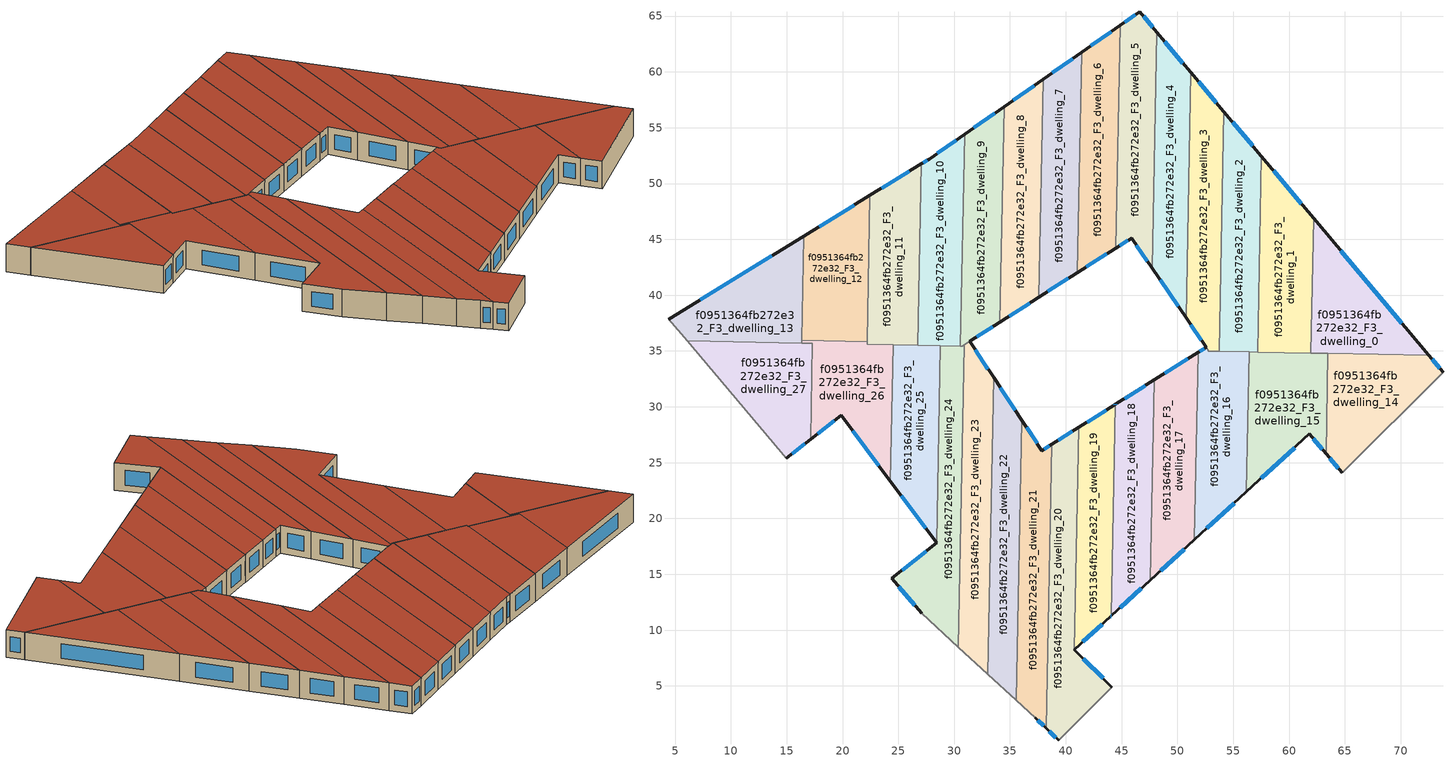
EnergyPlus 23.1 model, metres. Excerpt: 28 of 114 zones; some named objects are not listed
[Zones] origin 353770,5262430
f0951364fb272e32_F3_dwelling_0
 floor to f0951364fb272e32_F2_dwelling_0 (EU_floor_Construction): 62.19,46.88 72.52,34.61 61.96,34.81 z9
 wall outside (EU_wall_Construction): 72.52,34.61 62.19,46.88 z9:12
 wall to f0951364fb272e32_F3_dwelling_1 (EU_wall_Construction): 62.19,46.88 61.96,34.81 z9:12
 wall to f0951364fb272e32_F3_dwelling_14 (EU_wall_Construction): 63.48,34.78 72.52,34.61 z9:12
 wall to f0951364fb272e32_F3_dwelling_15 (EU_wall_Construction): 61.96,34.81 63.48,34.78 z9:12
 window (EU_Window_Construction): 70.1,37.49 64.62,44 z9.7:11.3
 roof outside (EU_roof_Construction): 72.52,34.61 62.19,46.88 61.96,34.81 z12
f0951364fb272e32_F3_dwelling_1
 floor to f0951364fb272e32_F2_dwelling_1 (EU_floor_Construction): 57.52,52.43 62.19,46.88 61.96,34.81 57.18,34.91 z9
 wall outside (EU_wall_Construction): 62.19,46.88 57.52,52.43 z9:12
 wall to f0951364fb272e32_F3_dwelling_2 (EU_wall_Construction): 57.52,52.43 57.18,34.91 z9:12
 wall to f0951364fb272e32_F3_dwelling_15 (EU_wall_Construction): 57.18,34.91 61.96,34.81 z9:12
 window (EU_Window_Construction): 61.1,48.18 58.62,51.12 z9.7:11.3
 roof outside (EU_roof_Construction): 61.96,34.81 62.19,46.88 57.52,52.43 57.18,34.91 z12
f0951364fb272e32_F3_dwelling_10
 floor to f0951364fb272e32_F2_dwelling_10 (EU_floor_Construction): 30.93,54.4 30.56,35.42 26.74,35.5 27.05,51.75 27.76,52.18 z9
 wall outside (EU_wall_Construction): 30.93,54.4 27.76,52.18 27.05,51.75 z9:12
 wall to f0951364fb272e32_F3_dwelling_11 (EU_wall_Construction): 27.05,51.75 26.74,35.5 z9:12
 wall to f0951364fb272e32_F3_dwelling_9 (EU_wall_Construction): 30.56,35.42 30.93,54.4 z9:12
 wall to f0951364fb272e32_F3_dwelling_25 (EU_wall_Construction): 26.74,35.5 28.77,35.46 z9:12
 wall to f0951364fb272e32_F3_dwelling_24 (EU_wall_Construction): 28.77,35.46 30.56,35.42 z9:12
 window (EU_Window_Construction): 27.59,52.08 27.22,51.85 / 30.18,53.88 28.5,52.71 z9.7:11.3
 roof outside (EU_roof_Construction): 30.56,35.42 30.93,54.4 27.76,52.18 27.05,51.75 26.74,35.5 z12
f0951364fb272e32_F3_dwelling_11
 floor to f0951364fb272e32_F2_dwelling_11 (EU_floor_Construction): 27.05,51.75 26.74,35.5 22.2,35.59 22.46,48.93 z9
 wall outside (EU_wall_Construction): 27.05,51.75 22.46,48.93 z9:12
 wall to f0951364fb272e32_F3_dwelling_12 (EU_wall_Construction): 22.46,48.93 22.2,35.84 z9:12
 wall to f0951364fb272e32_F3_dwelling_26 (EU_wall_Construction): 22.2,35.84 22.2,35.59 24.53,35.54 z9:12
 wall to f0951364fb272e32_F3_dwelling_25 (EU_wall_Construction): 24.53,35.54 26.74,35.5 z9:12
 window (EU_Window_Construction): 25.97,51.09 23.54,49.59 z9.7:11.3
 roof outside (EU_roof_Construction): 26.74,35.5 27.05,51.75 22.46,48.93 22.2,35.59 z12
f0951364fb272e32_F3_dwelling_12
 floor to f0951364fb272e32_F2_dwelling_12 (EU_floor_Construction): 22.46,48.93 22.2,35.84 16.34,35.95 16.52,45.29 z9
 wall outside (EU_wall_Construction): 22.46,48.93 16.52,45.29 z9:12
 wall to f0951364fb272e32_F3_dwelling_26 (EU_wall_Construction): 16.34,35.95 22.2,35.84 z9:12
 wall to f0951364fb272e32_F3_dwelling_13 (EU_wall_Construction): 16.52,45.29 16.34,35.95 z9:12
 window (EU_Window_Construction): 21.06,48.07 17.92,46.14 z9.7:11.3
 roof outside (EU_roof_Construction): 22.2,35.84 22.46,48.93 16.52,45.29 16.34,35.95 z12
f0951364fb272e32_F3_dwelling_13
 floor to f0951364fb272e32_F2_dwelling_13 (EU_floor_Construction): 16.52,45.29 16.34,35.7 6.07,35.9 4.41,37.86 z9
 wall outside (EU_wall_Construction): 16.52,45.29 4.41,37.86 z9:12
 wall adiabatic (EU_wall_Construction): 4.41,37.86 6.07,35.9 z9:12
 wall to f0951364fb272e32_F3_dwelling_27 (EU_wall_Construction): 6.07,35.9 16.34,35.7 z9:12
 wall to f0951364fb272e32_F3_dwelling_26 (EU_wall_Construction): 16.34,35.7 16.34,35.95 z9:12
 window (EU_Window_Construction): 13.68,43.54 7.26,39.6 z9.7:11.3
 roof outside (EU_roof_Construction): 16.34,35.7 16.52,45.29 4.41,37.86 6.07,35.9 z12
f0951364fb272e32_F3_dwelling_14
 floor to f0951364fb272e32_F2_dwelling_14 (EU_floor_Construction): 72.52,34.61 73.78,33.11 64.75,24.11 63.31,25.81 63.48,34.78 z9
 wall outside (EU_wall_Construction): 63.31,25.81 64.75,24.11 / 73.78,33.11 72.52,34.61 z9:12
 wall to f0951364fb272e32_F3_dwelling_15 (EU_wall_Construction): 63.48,34.78 63.31,25.81 z9:12
 wall adiabatic (EU_wall_Construction): 64.75,24.11 73.78,33.11 z9:12
 window (EU_Window_Construction): 63.65,25.41 64.41,24.5 / 73.49,33.46 72.82,34.26 z9.7:11.3
 roof outside (EU_roof_Construction): 73.78,33.11 72.52,34.61 63.48,34.78 63.31,25.81 64.75,24.11 z12
f0951364fb272e32_F3_dwelling_15
 floor to f0951364fb272e32_F2_dwelling_15 (EU_floor_Construction): 63.48,34.78 63.31,25.81 61.82,27.57 56.17,22.38 56.41,34.92 z9
 wall outside (EU_wall_Construction): 56.17,22.38 61.82,27.57 63.31,25.81 z9:12
 wall to f0951364fb272e32_F3_dwelling_16 (EU_wall_Construction): 56.41,34.92 56.17,22.38 z9:12
 wall to f0951364fb272e32_F3_dwelling_2 (EU_wall_Construction): 57.18,34.91 56.41,34.92 z9:12
 window (EU_Window_Construction): 57.5,23.6 60.49,26.35 / 62.17,27.16 62.96,26.22 z9.7:11.3
 roof outside (EU_roof_Construction): 63.31,25.81 63.48,34.78 56.41,34.92 56.17,22.38 61.82,27.57 z12
f0951364fb272e32_F3_dwelling_16
 floor to f0951364fb272e32_F2_dwelling_16 (EU_floor_Construction): 56.41,34.92 56.17,22.38 51.52,18.11 51.84,34.88 52.57,35.33 52.8,34.99 z9
 wall outside (EU_wall_Construction): 52.57,35.33 51.84,34.88 / 51.52,18.11 56.17,22.38 z9:12
 wall to f0951364fb272e32_F3_dwelling_17 (EU_wall_Construction): 51.84,34.88 51.52,18.11 z9:12
 wall to f0951364fb272e32_F3_dwelling_3 (EU_wall_Construction): 53.73,34.97 52.8,34.99 52.57,35.33 z9:12
 wall to f0951364fb272e32_F3_dwelling_2 (EU_wall_Construction): 56.41,34.92 53.73,34.97 z9:12
 window (EU_Window_Construction): 52.4,35.22 52.01,34.98 / 52.61,19.11 55.08,21.38 z9.7:11.3
 roof outside (EU_roof_Construction): 56.17,22.38 56.41,34.92 52.8,34.99 52.57,35.33 51.84,34.88 51.52,18.11 z12
f0951364fb272e32_F3_dwelling_17
 floor to f0951364fb272e32_F2_dwelling_17 (EU_floor_Construction): 51.84,34.88 51.52,18.11 47.57,14.48 47.92,32.41 z9
 wall outside (EU_wall_Construction): 51.84,34.88 47.92,32.41 / 47.57,14.48 51.52,18.11 z9:12
 wall to f0951364fb272e32_F3_dwelling_18 (EU_wall_Construction): 47.92,32.41 47.57,14.48 z9:12
 window (EU_Window_Construction): 50.92,34.3 48.84,32.99 / 48.5,15.33 50.59,17.26 z9.7:11.3
 roof outside (EU_roof_Construction): 51.52,18.11 51.84,34.88 47.92,32.41 47.57,14.48 z12
f0951364fb272e32_F3_dwelling_18
 floor to f0951364fb272e32_F2_dwelling_18 (EU_floor_Construction): 47.92,32.41 47.57,14.48 44.08,11.27 44.45,30.22 z9
 wall outside (EU_wall_Construction): 44.08,11.27 47.57,14.48 / 47.92,32.41 44.45,30.22 z9:12
 wall to f0951364fb272e32_F3_dwelling_19 (EU_wall_Construction): 44.45,30.22 44.08,11.27 z9:12
 window (EU_Window_Construction): 44.9,12.03 46.75,13.73 / 47.11,31.89 45.26,30.73 z9.7:11.3
 roof outside (EU_roof_Construction): 47.57,14.48 47.92,32.41 44.45,30.22 44.08,11.27 z12
f0951364fb272e32_F3_dwelling_19
 floor to f0951364fb272e32_F2_dwelling_19 (EU_floor_Construction): 44.45,30.22 44.08,11.27 44.03,11.22 40.77,8.24 41.16,28.15 44.4,30.19 z9
 wall outside (EU_wall_Construction): 44.45,30.22 44.4,30.19 41.16,28.15 / 40.77,8.24 44.03,11.22 44.08,11.27 z9:12
 wall to f0951364fb272e32_F3_dwelling_20 (EU_wall_Construction): 41.16,28.15 40.77,8.24 z9:12
 window (EU_Window_Construction): 44.44,30.21 44.41,30.19 / 44.04,11.24 44.07,11.26 / 41.54,8.94 43.26,10.52 / 43.64,29.71 41.92,28.63 z9.7:11.3
 roof outside (EU_roof_Construction): 44.03,11.22 44.08,11.27 44.45,30.22 44.4,30.19 41.16,28.15 40.77,8.24 z12
f0951364fb272e32_F3_dwelling_2
 floor to f0951364fb272e32_F2_dwelling_2 (EU_floor_Construction): 54.15,56.43 57.52,52.43 57.18,34.91 53.73,34.97 z9
 wall outside (EU_wall_Construction): 57.52,52.43 54.15,56.43 z9:12
 wall to f0951364fb272e32_F3_dwelling_3 (EU_wall_Construction): 54.15,56.43 53.73,34.97 z9:12
 window (EU_Window_Construction): 56.73,53.37 54.94,55.49 z9.7:11.3
 roof outside (EU_roof_Construction): 57.18,34.91 57.52,52.43 54.15,56.43 53.73,34.97 z12
f0951364fb272e32_F3_dwelling_20
 floor to f0951364fb272e32_F2_dwelling_20 (EU_floor_Construction): 41.16,28.15 40.77,8.24 44.13,4.89 39.36,0.13 38.25,1.19 38.74,26.63 z9
 wall outside (EU_wall_Construction): 44.13,4.89 40.77,8.24 / 38.25,1.19 39.36,0.13 / 41.16,28.15 38.74,26.63 z9:12
 wall adiabatic (EU_wall_Construction): 39.36,0.13 44.13,4.89 z9:12
 wall to f0951364fb272e32_F3_dwelling_21 (EU_wall_Construction): 38.74,26.63 38.25,1.19 z9:12
 window (EU_Window_Construction): 43.34,5.68 41.56,7.45 / 38.51,0.94 39.1,0.38 / 40.59,27.79 39.31,26.99 z9.7:11.3
 roof outside (EU_roof_Construction): 44.13,4.89 40.77,8.24 41.16,28.15 38.74,26.63 38.25,1.19 39.36,0.13 z12
f0951364fb272e32_F3_dwelling_21
 floor to f0951364fb272e32_F2_dwelling_21 (EU_floor_Construction): 38.74,26.63 38.25,1.19 37.28,2.13 35.57,3.7 36.06,28.81 37.87,26.08 z9
 wall outside (EU_wall_Construction): 38.74,26.63 37.87,26.08 36.06,28.81 / 37.28,2.13 38.25,1.19 z9:12
 wall adiabatic (EU_wall_Construction): 35.57,3.7 37.28,2.13 z9:12
 wall to f0951364fb272e32_F3_dwelling_22 (EU_wall_Construction): 36.06,28.81 35.57,3.7 z9:12
 window (EU_Window_Construction): 37.44,26.72 36.48,28.17 / 38.54,26.5 38.07,26.21 / 37.5,1.91 38.02,1.41 z9.7:11.3
 roof outside (EU_roof_Construction): 38.25,1.19 38.74,26.63 37.87,26.08 36.06,28.81 35.57,3.7 37.28,2.13 z12
f0951364fb272e32_F3_dwelling_22
 floor to f0951364fb272e32_F2_dwelling_22 (EU_floor_Construction): 33.53,32.63 36.06,28.81 35.57,3.7 33.02,6.05 z9
 wall outside (EU_wall_Construction): 36.06,28.81 33.53,32.63 z9:12
 wall adiabatic (EU_wall_Construction): 33.02,6.05 35.57,3.7 z9:12
 wall to f0951364fb272e32_F3_dwelling_23 (EU_wall_Construction): 33.53,32.63 33.02,6.05 z9:12
 window (EU_Window_Construction): 35.47,29.7 34.13,31.73 z9.7:11.3
 roof outside (EU_roof_Construction): 35.57,3.7 36.06,28.81 33.53,32.63 33.02,6.05 z12
f0951364fb272e32_F3_dwelling_23
 floor to f0951364fb272e32_F2_dwelling_23 (EU_floor_Construction): 31.4,35.86 33.53,32.63 33.02,6.05 30.39,8.47 30.92,35.55 z9
 wall outside (EU_wall_Construction): 33.53,32.63 31.4,35.86 z9:12
 wall to f0951364fb272e32_F3_dwelling_24 (EU_wall_Construction): 30.92,35.55 30.39,8.47 z9:12
 wall adiabatic (EU_wall_Construction): 30.39,8.47 33.02,6.05 z9:12
 wall to f0951364fb272e32_F3_dwelling_9 (EU_wall_Construction): 31.4,35.86 30.92,35.55 z9:12
 window (EU_Window_Construction): 33.03,33.39 31.9,35.1 z9.7:11.3
 roof outside (EU_roof_Construction): 33.02,6.05 33.53,32.63 31.4,35.86 30.92,35.55 30.39,8.47 z12
f0951364fb272e32_F3_dwelling_24
 floor to f0951364fb272e32_F2_dwelling_24 (EU_floor_Construction): 30.92,35.55 30.39,8.47 27.09,11.51 24.39,14.63 28.43,17.81 28.77,35.46 30.71,35.42 z9
 wall outside (EU_wall_Construction): 28.43,17.81 24.39,14.63 27.09,11.51 z9:12
 wall to f0951364fb272e32_F3_dwelling_25 (EU_wall_Construction): 28.77,35.46 28.43,17.81 z9:12
 wall adiabatic (EU_wall_Construction): 27.09,11.51 30.39,8.47 z9:12
 wall to f0951364fb272e32_F3_dwelling_9 (EU_wall_Construction): 30.92,35.55 30.71,35.42 30.56,35.42 z9:12
 window (EU_Window_Construction): 25.03,13.9 26.46,12.24 / 27.48,17.06 25.34,15.37 z9.7:11.3
 roof outside (EU_roof_Construction): 30.39,8.47 30.92,35.55 30.71,35.42 28.77,35.46 28.43,17.81 24.39,14.63 27.09,11.51 z12
f0951364fb272e32_F3_dwelling_25
 floor to f0951364fb272e32_F2_dwelling_25 (EU_floor_Construction): 28.77,35.46 28.43,17.81 24.3,23.35 24.53,35.54 z9
 wall outside (EU_wall_Construction): 24.3,23.35 28.43,17.81 z9:12
 wall to f0951364fb272e32_F3_dwelling_26 (EU_wall_Construction): 24.53,35.54 24.3,23.35 z9:12
 window (EU_Window_Construction): 25.27,22.05 27.46,19.11 z9.7:11.3
 roof outside (EU_roof_Construction): 28.43,17.81 28.77,35.46 24.53,35.54 24.3,23.35 z12
f0951364fb272e32_F3_dwelling_26
 floor to f0951364fb272e32_F2_dwelling_26 (EU_floor_Construction): 24.53,35.54 24.3,23.35 19.9,29.25 17.14,27.09 17.31,35.68 16.34,35.7 16.34,35.95 22.2,35.84 22.2,35.59 z9
 wall outside (EU_wall_Construction): 17.14,27.09 19.9,29.25 24.3,23.35 z9:12
 wall to f0951364fb272e32_F3_dwelling_27 (EU_wall_Construction): 16.34,35.7 17.31,35.68 17.14,27.09 z9:12
 window (EU_Window_Construction): 20.93,27.86 23.26,24.73 / 17.79,27.6 19.25,28.74 z9.7:11.3
 roof outside (EU_roof_Construction): 24.3,23.35 24.53,35.54 22.2,35.59 22.2,35.84 16.34,35.95 16.34,35.7 17.31,35.68 17.14,27.09 19.9,29.25 z12
f0951364fb272e32_F3_dwelling_27
 floor to f0951364fb272e32_F2_dwelling_27 (EU_floor_Construction): 17.31,35.68 17.14,27.09 14.98,25.39 6.07,35.9 z9
 wall outside (EU_wall_Construction): 14.98,25.39 17.14,27.09 z9:12
 wall adiabatic (EU_wall_Construction): 6.07,35.9 14.98,25.39 z9:12
 window (EU_Window_Construction): 15.49,25.79 16.63,26.69 z9.7:11.3
 roof outside (EU_roof_Construction): 17.14,27.09 17.31,35.68 6.07,35.9 14.98,25.39 z12
f0951364fb272e32_F3_dwelling_3
 floor to f0951364fb272e32_F2_dwelling_3 (EU_floor_Construction): 51.2,59.94 54.15,56.43 53.73,34.97 52.8,34.99 52.56,35.33 50.77,37.97 z9
 wall outside (EU_wall_Construction): 50.77,37.97 52.56,35.33 / 54.15,56.43 51.2,59.94 z9:12
 wall to f0951364fb272e32_F3_dwelling_4 (EU_wall_Construction): 51.2,59.94 50.77,37.97 z9:12
 window (EU_Window_Construction): 51.19,37.35 52.14,35.95 / 53.46,57.26 51.89,59.12 z9.7:11.3
 roof outside (EU_roof_Construction): 53.73,34.97 54.15,56.43 51.2,59.94 50.77,37.97 52.56,35.33 52.8,34.99 z12
f0951364fb272e32_F3_dwelling_4
 floor to f0951364fb272e32_F2_dwelling_4 (EU_floor_Construction): 48.15,63.56 51.2,59.94 50.77,37.97 47.74,42.41 z9
 wall outside (EU_wall_Construction): 51.2,59.94 48.15,63.56 / 47.74,42.41 50.77,37.97 z9:12
 wall to f0951364fb272e32_F3_dwelling_5 (EU_wall_Construction): 48.15,63.56 47.74,42.41 z9:12
 window (EU_Window_Construction): 50.48,60.79 48.86,62.71 / 48.45,41.37 50.06,39.01 z9.7:11.3
 roof outside (EU_roof_Construction): 50.77,37.97 51.2,59.94 48.15,63.56 47.74,42.41 z12
f0951364fb272e32_F3_dwelling_5
 floor to f0951364fb272e32_F2_dwelling_5 (EU_floor_Construction): 46.61,65.39 48.15,63.56 47.74,42.41 45.89,45.11 44.49,44.22 44.88,64.18 z9
 wall outside (EU_wall_Construction): 44.49,44.22 45.89,45.11 47.74,42.41 / 48.15,63.56 46.61,65.39 44.88,64.18 z9:12
 wall to f0951364fb272e32_F3_dwelling_6 (EU_wall_Construction): 44.88,64.18 44.49,44.22 z9:12
 window (EU_Window_Construction): 46.33,44.48 47.3,43.04 / 44.82,44.43 45.56,44.9 / 46.2,65.11 45.29,64.46 / 47.79,63.99 46.97,64.96 z9.7:11.3
 roof outside (EU_roof_Construction): 47.74,42.41 48.15,63.56 46.61,65.39 44.88,64.18 44.49,44.22 45.89,45.11 z12
f0951364fb272e32_F3_dwelling_6
 floor to f0951364fb272e32_F2_dwelling_6 (EU_floor_Construction): 44.88,64.18 44.49,44.22 41.03,42.01 41.41,61.75 z9
 wall outside (EU_wall_Construction): 41.03,42.01 44.49,44.22 / 44.88,64.18 41.41,61.75 z9:12
 wall to f0951364fb272e32_F3_dwelling_7 (EU_wall_Construction): 41.41,61.75 41.03,42.01 z9:12
 window (EU_Window_Construction): 41.84,42.53 43.68,43.7 / 44.07,63.61 42.23,62.32 z9.7:11.3
 roof outside (EU_roof_Construction): 44.49,44.22 44.88,64.18 41.41,61.75 41.03,42.01 z12
f0951364fb272e32_F3_dwelling_7
 floor to f0951364fb272e32_F2_dwelling_7 (EU_floor_Construction): 41.41,61.75 41.03,42.01 37.6,39.82 37.98,59.34 z9
 wall outside (EU_wall_Construction): 41.41,61.75 37.98,59.34 / 37.6,39.82 41.03,42.01 z9:12
 wall to f0951364fb272e32_F3_dwelling_8 (EU_wall_Construction): 37.98,59.34 37.6,39.82 z9:12
 window (EU_Window_Construction): 40.61,61.19 38.78,59.91 / 38.4,40.33 40.22,41.49 z9.7:11.3
 roof outside (EU_roof_Construction): 41.03,42.01 41.41,61.75 37.98,59.34 37.6,39.82 z12
f0951364fb272e32_F3_dwelling_8
 floor to f0951364fb272e32_F2_dwelling_8 (EU_floor_Construction): 37.98,59.34 37.6,39.82 34.09,37.58 34.47,56.88 z9
 wall outside (EU_wall_Construction): 37.98,59.34 34.47,56.88 / 34.09,37.58 37.6,39.82 z9:12
 wall to f0951364fb272e32_F3_dwelling_9 (EU_wall_Construction): 34.47,56.88 34.09,37.58 z9:12
 window (EU_Window_Construction): 37.15,58.76 35.29,57.46 / 34.91,38.1 36.77,39.29 z9.7:11.3
 roof outside (EU_roof_Construction): 37.6,39.82 37.98,59.34 34.47,56.88 34.09,37.58 z12
f0951364fb272e32_F3_dwelling_9
 floor to f0951364fb272e32_F2_dwelling_9 (EU_floor_Construction): 34.47,56.88 34.09,37.58 30.71,35.42 30.56,35.42 30.93,54.4 z9
 wall outside (EU_wall_Construction): 34.47,56.88 30.93,54.4 / 31.4,35.86 34.09,37.58 z9:12
 window (EU_Window_Construction): 33.63,56.3 31.76,54.99 / 32.03,36.26 33.46,37.17 z9.7:11.3
 roof outside (EU_roof_Construction): 34.09,37.58 34.47,56.88 30.93,54.4 30.56,35.42 30.71,35.42 z12
[Building]
EU S2 Campaign: North Axis=0; Terrain=City; Solar Distribution=FullExterior
[Site:Location]
Budapest.Ferenc.Liszt.Intl.AP: Latitude=47.437; Longitude=19.256; Time Zone=1; Elevation=185
[SizingPeriod:WeatherFileDays]
AnnualSizingPeriod: Begin Month=1; Begin Day of Month=1; End Month=12; End Day of Month=31; Day of Week for Start Day=Monday; Use Weather File Daylight Saving Period=No; Use Weather File Rain and Snow Indicators=No
[MATERIAL]
EU_InternalMass_Material: Roughness=MediumRough; Thickness=0.1; Conductivity=1; Density=1800; Specific Heat=900; Thermal Absorptance=0.9; Solar Absorptance=0.7; Visible Absorptance=0.7
[MATERIAL:NOMASS] Roughness=MediumRough; Thermal Absorptance=0.9; Solar Absorptance=0.7; Visible Absorptance=0.7
Name | Thermal Resistance
EU_wall_NoMass | 0.832559
EU_roof_NoMass | 1.39638
EU_floor_NoMass | 0.872794
[WINDOWMATERIAL:SIMPLEGLAZINGSYSTEM]
EU_Window_SimpleGlazing: UFactor=2.79869; Solar Heat Gain Coefficient=0.75; Visible Transmittance=0.75
[CONSTRUCTION]
EU_wall_Construction: EU_wall_NoMass
EU_roof_Construction: EU_roof_NoMass
EU_floor_Construction: EU_floor_NoMass
EU_Window_Construction: EU_Window_SimpleGlazing
EU_InternalMass_Construction: EU_InternalMass_Material
[ZONE] Type=1; Multiplier=1; Ceiling Height=autocalculate; Floor Area=autocalculate; Part of Total Floor Area=Yes
Name | Volume
f0951364fb272e32_F3_dwelling_0 | 191.372
f0951364fb272e32_F3_dwelling_1 | 211.932
f0951364fb272e32_F3_dwelling_10; f0951364fb272e32_F3_dwelling_4 | 201.654
f0951364fb272e32_F3_dwelling_11; f0951364fb272e32_F3_dwelling_13 | 201.669
f0951364fb272e32_F3_dwelling_12 | 197.268
f0951364fb272e32_F3_dwelling_14; f0951364fb272e32_F3_dwelling_22 | 201.651
f0951364fb272e32_F3_dwelling_15; f0951364fb272e32_F3_dwelling_5 | 201.657
f0951364fb272e32_F3_dwelling_16 | 202.04
f0951364fb272e32_F3_dwelling_17 | 201.64
f0951364fb272e32_F3_dwelling_18 | 189.83
f0951364fb272e32_F3_dwelling_19 | 189.155
f0951364fb272e32_F3_dwelling_2 | 201.671
f0951364fb272e32_F3_dwelling_20 | 225.987
f0951364fb272e32_F3_dwelling_21 | 201.606
f0951364fb272e32_F3_dwelling_23 | 218.518
f0951364fb272e32_F3_dwelling_24 | 212.333
f0951364fb272e32_F3_dwelling_25 | 189.781
f0951364fb272e32_F3_dwelling_26 | 191.043
f0951364fb272e32_F3_dwelling_27 | 201.662
f0951364fb272e32_F3_dwelling_3 | 201.315
f0951364fb272e32_F3_dwelling_6 | 203.542
f0951364fb272e32_F3_dwelling_7 | 199.805
f0951364fb272e32_F3_dwelling_8 | 201.66
f0951364fb272e32_F3_dwelling_9 | 200.985
[INTERNALMASS] Construction=EU_InternalMass_Construction
Name | Zone or ZoneList | Surface Area
f0951364fb272e32_F3_dwelling_0_EU_InternalMass | f0951364fb272e32_F3_dwelling_0 | 63.7906
f0951364fb272e32_F3_dwelling_1_EU_InternalMass | f0951364fb272e32_F3_dwelling_1 | 70.6443
f0951364fb272e32_F3_dwelling_2_EU_InternalMass | f0951364fb272e32_F3_dwelling_2 | 67.2238
f0951364fb272e32_F3_dwelling_3_EU_InternalMass | f0951364fb272e32_F3_dwelling_3 | 67.1047
f0951364fb272e32_F3_dwelling_4_EU_InternalMass | f0951364fb272e32_F3_dwelling_4 | 67.218
f0951364fb272e32_F3_dwelling_5_EU_InternalMass | f0951364fb272e32_F3_dwelling_5 | 67.2187
f0951364fb272e32_F3_dwelling_6_EU_InternalMass | f0951364fb272e32_F3_dwelling_6 | 67.8458
f0951364fb272e32_F3_dwelling_7_EU_InternalMass | f0951364fb272e32_F3_dwelling_7 | 66.6001
f0951364fb272e32_F3_dwelling_8_EU_InternalMass | f0951364fb272e32_F3_dwelling_8 | 67.2199
f0951364fb272e32_F3_dwelling_9_EU_InternalMass | f0951364fb272e32_F3_dwelling_9 | 66.9948
f0951364fb272e32_F3_dwelling_10_EU_InternalMass | f0951364fb272e32_F3_dwelling_10 | 67.218
f0951364fb272e32_F3_dwelling_11_EU_InternalMass | f0951364fb272e32_F3_dwelling_11 | 67.2229
f0951364fb272e32_F3_dwelling_12_EU_InternalMass | f0951364fb272e32_F3_dwelling_12 | 65.7566
f0951364fb272e32_F3_dwelling_13_EU_InternalMass | f0951364fb272e32_F3_dwelling_13 | 67.2228
f0951364fb272e32_F3_dwelling_14_EU_InternalMass | f0951364fb272e32_F3_dwelling_14 | 67.2172
f0951364fb272e32_F3_dwelling_15_EU_InternalMass | f0951364fb272e32_F3_dwelling_15 | 67.219
f0951364fb272e32_F3_dwelling_16_EU_InternalMass | f0951364fb272e32_F3_dwelling_16 | 67.3467
f0951364fb272e32_F3_dwelling_17_EU_InternalMass | f0951364fb272e32_F3_dwelling_17 | 67.2134
f0951364fb272e32_F3_dwelling_18_EU_InternalMass | f0951364fb272e32_F3_dwelling_18 | 63.2816
f0951364fb272e32_F3_dwelling_19_EU_InternalMass | f0951364fb272e32_F3_dwelling_19 | 63.0474
f0951364fb272e32_F3_dwelling_20_EU_InternalMass | f0951364fb272e32_F3_dwelling_20 | 75.3275
f0951364fb272e32_F3_dwelling_21_EU_InternalMass | f0951364fb272e32_F3_dwelling_21 | 67.2022
f0951364fb272e32_F3_dwelling_22_EU_InternalMass | f0951364fb272e32_F3_dwelling_22 | 67.2173
f0951364fb272e32_F3_dwelling_23_EU_InternalMass | f0951364fb272e32_F3_dwelling_23 | 72.838
f0951364fb272e32_F3_dwelling_24_EU_InternalMass | f0951364fb272e32_F3_dwelling_24 | 70.7776
f0951364fb272e32_F3_dwelling_25_EU_InternalMass | f0951364fb272e32_F3_dwelling_25 | 63.2594
f0951364fb272e32_F3_dwelling_26_EU_InternalMass | f0951364fb272e32_F3_dwelling_26 | 63.6798
f0951364fb272e32_F3_dwelling_27_EU_InternalMass | f0951364fb272e32_F3_dwelling_27 | 67.2205
[OTHEREQUIPMENT] Fuel Type=Electricity; Design Level Calculation Method=Watts/Area; Power per Zone Floor Area=1; Fraction Latent=0; Fraction Radiant=0; Fraction Lost=0; Carbon Dioxide Generation Rate=0; EndUse Subcategory=EU_Step8_InternalGains
Name | Zone or ZoneList or Space or SpaceList | Schedule
EU_Step8_InternalGain_f0951364fb272e32_F3_dwelling_0_f000 | f0951364fb272e32_F3_dwelling_0 | EU_Step8_GainSchedule_f0951364fb272e32_F3_dwelling_0_f000
EU_Step8_InternalGain_f0951364fb272e32_F3_dwelling_1_f000 | f0951364fb272e32_F3_dwelling_1 | EU_Step8_GainSchedule_f0951364fb272e32_F3_dwelling_1_f000
EU_Step8_InternalGain_f0951364fb272e32_F3_dwelling_2_f000 | f0951364fb272e32_F3_dwelling_2 | EU_Step8_GainSchedule_f0951364fb272e32_F3_dwelling_2_f000
EU_Step8_InternalGain_f0951364fb272e32_F3_dwelling_3_f000 | f0951364fb272e32_F3_dwelling_3 | EU_Step8_GainSchedule_f0951364fb272e32_F3_dwelling_3_f000
EU_Step8_InternalGain_f0951364fb272e32_F3_dwelling_4_f000 | f0951364fb272e32_F3_dwelling_4 | EU_Step8_GainSchedule_f0951364fb272e32_F3_dwelling_4_f000
EU_Step8_InternalGain_f0951364fb272e32_F3_dwelling_5_f000 | f0951364fb272e32_F3_dwelling_5 | EU_Step8_GainSchedule_f0951364fb272e32_F3_dwelling_5_f000
EU_Step8_InternalGain_f0951364fb272e32_F3_dwelling_6_f000 | f0951364fb272e32_F3_dwelling_6 | EU_Step8_GainSchedule_f0951364fb272e32_F3_dwelling_6_f000
EU_Step8_InternalGain_f0951364fb272e32_F3_dwelling_7_f000 | f0951364fb272e32_F3_dwelling_7 | EU_Step8_GainSchedule_f0951364fb272e32_F3_dwelling_7_f000
EU_Step8_InternalGain_f0951364fb272e32_F3_dwelling_8_f000 | f0951364fb272e32_F3_dwelling_8 | EU_Step8_GainSchedule_f0951364fb272e32_F3_dwelling_8_f000
EU_Step8_InternalGain_f0951364fb272e32_F3_dwelling_9_f000 | f0951364fb272e32_F3_dwelling_9 | EU_Step8_GainSchedule_f0951364fb272e32_F3_dwelling_9_f000
EU_Step8_InternalGain_f0951364fb272e32_F3_dwelling_10_f000 | f0951364fb272e32_F3_dwelling_10 | EU_Step8_GainSchedule_f0951364fb272e32_F3_dwelling_10_f000
EU_Step8_InternalGain_f0951364fb272e32_F3_dwelling_11_f000 | f0951364fb272e32_F3_dwelling_11 | EU_Step8_GainSchedule_f0951364fb272e32_F3_dwelling_11_f000
EU_Step8_InternalGain_f0951364fb272e32_F3_dwelling_12_f000 | f0951364fb272e32_F3_dwelling_12 | EU_Step8_GainSchedule_f0951364fb272e32_F3_dwelling_12_f000
EU_Step8_InternalGain_f0951364fb272e32_F3_dwelling_13_f000 | f0951364fb272e32_F3_dwelling_13 | EU_Step8_GainSchedule_f0951364fb272e32_F3_dwelling_13_f000
EU_Step8_InternalGain_f0951364fb272e32_F3_dwelling_14_f000 | f0951364fb272e32_F3_dwelling_14 | EU_Step8_GainSchedule_f0951364fb272e32_F3_dwelling_14_f000
EU_Step8_InternalGain_f0951364fb272e32_F3_dwelling_15_f000 | f0951364fb272e32_F3_dwelling_15 | EU_Step8_GainSchedule_f0951364fb272e32_F3_dwelling_15_f000
EU_Step8_InternalGain_f0951364fb272e32_F3_dwelling_16_f000 | f0951364fb272e32_F3_dwelling_16 | EU_Step8_GainSchedule_f0951364fb272e32_F3_dwelling_16_f000
EU_Step8_InternalGain_f0951364fb272e32_F3_dwelling_17_f000 | f0951364fb272e32_F3_dwelling_17 | EU_Step8_GainSchedule_f0951364fb272e32_F3_dwelling_17_f000
EU_Step8_InternalGain_f0951364fb272e32_F3_dwelling_18_f000 | f0951364fb272e32_F3_dwelling_18 | EU_Step8_GainSchedule_f0951364fb272e32_F3_dwelling_18_f000
EU_Step8_InternalGain_f0951364fb272e32_F3_dwelling_19_f000 | f0951364fb272e32_F3_dwelling_19 | EU_Step8_GainSchedule_f0951364fb272e32_F3_dwelling_19_f000
EU_Step8_InternalGain_f0951364fb272e32_F3_dwelling_20_f000 | f0951364fb272e32_F3_dwelling_20 | EU_Step8_GainSchedule_f0951364fb272e32_F3_dwelling_20_f000
EU_Step8_InternalGain_f0951364fb272e32_F3_dwelling_21_f000 | f0951364fb272e32_F3_dwelling_21 | EU_Step8_GainSchedule_f0951364fb272e32_F3_dwelling_21_f000
EU_Step8_InternalGain_f0951364fb272e32_F3_dwelling_22_f000 | f0951364fb272e32_F3_dwelling_22 | EU_Step8_GainSchedule_f0951364fb272e32_F3_dwelling_22_f000
EU_Step8_InternalGain_f0951364fb272e32_F3_dwelling_23_f000 | f0951364fb272e32_F3_dwelling_23 | EU_Step8_GainSchedule_f0951364fb272e32_F3_dwelling_23_f000
EU_Step8_InternalGain_f0951364fb272e32_F3_dwelling_24_f000 | f0951364fb272e32_F3_dwelling_24 | EU_Step8_GainSchedule_f0951364fb272e32_F3_dwelling_24_f000
EU_Step8_InternalGain_f0951364fb272e32_F3_dwelling_25_f000 | f0951364fb272e32_F3_dwelling_25 | EU_Step8_GainSchedule_f0951364fb272e32_F3_dwelling_25_f000
EU_Step8_InternalGain_f0951364fb272e32_F3_dwelling_26_f000 | f0951364fb272e32_F3_dwelling_26 | EU_Step8_GainSchedule_f0951364fb272e32_F3_dwelling_26_f000
EU_Step8_InternalGain_f0951364fb272e32_F3_dwelling_27_f000 | f0951364fb272e32_F3_dwelling_27 | EU_Step8_GainSchedule_f0951364fb272e32_F3_dwelling_27_f000
[ZONEVENTILATION:DESIGNFLOWRATE] Schedule=EU_AlwaysOn; Design Flow Rate Calculation Method=AirChanges/Hour; Air Changes per Hour=0.475469; Ventilation Type=Natural; Fan Pressure Rise=0; Fan Total Efficiency=1; Constant Term Coefficient=1; Temperature Term Coefficient=0; Velocity Term Coefficient=0; Velocity Squared Term Coefficient=0; Minimum Indoor Temperature=-100; Maximum Indoor Temperature=100; Delta Temperature=-100; Minimum Outdoor Temperature=-100; Maximum Outdoor Temperature=100; Maximum Wind Speed=40
Name | Zone or ZoneList or Space or SpaceList
EU_ConstantAir_f0951364fb272e32_F3_dwelling_0 | f0951364fb272e32_F3_dwelling_0
EU_ConstantAir_f0951364fb272e32_F3_dwelling_1 | f0951364fb272e32_F3_dwelling_1
EU_ConstantAir_f0951364fb272e32_F3_dwelling_2 | f0951364fb272e32_F3_dwelling_2
EU_ConstantAir_f0951364fb272e32_F3_dwelling_3 | f0951364fb272e32_F3_dwelling_3
EU_ConstantAir_f0951364fb272e32_F3_dwelling_4 | f0951364fb272e32_F3_dwelling_4
EU_ConstantAir_f0951364fb272e32_F3_dwelling_5 | f0951364fb272e32_F3_dwelling_5
EU_ConstantAir_f0951364fb272e32_F3_dwelling_6 | f0951364fb272e32_F3_dwelling_6
EU_ConstantAir_f0951364fb272e32_F3_dwelling_7 | f0951364fb272e32_F3_dwelling_7
EU_ConstantAir_f0951364fb272e32_F3_dwelling_8 | f0951364fb272e32_F3_dwelling_8
EU_ConstantAir_f0951364fb272e32_F3_dwelling_9 | f0951364fb272e32_F3_dwelling_9
EU_ConstantAir_f0951364fb272e32_F3_dwelling_10 | f0951364fb272e32_F3_dwelling_10
EU_ConstantAir_f0951364fb272e32_F3_dwelling_11 | f0951364fb272e32_F3_dwelling_11
EU_ConstantAir_f0951364fb272e32_F3_dwelling_12 | f0951364fb272e32_F3_dwelling_12
EU_ConstantAir_f0951364fb272e32_F3_dwelling_13 | f0951364fb272e32_F3_dwelling_13
EU_ConstantAir_f0951364fb272e32_F3_dwelling_14 | f0951364fb272e32_F3_dwelling_14
EU_ConstantAir_f0951364fb272e32_F3_dwelling_15 | f0951364fb272e32_F3_dwelling_15
EU_ConstantAir_f0951364fb272e32_F3_dwelling_16 | f0951364fb272e32_F3_dwelling_16
EU_ConstantAir_f0951364fb272e32_F3_dwelling_17 | f0951364fb272e32_F3_dwelling_17
EU_ConstantAir_f0951364fb272e32_F3_dwelling_18 | f0951364fb272e32_F3_dwelling_18
EU_ConstantAir_f0951364fb272e32_F3_dwelling_19 | f0951364fb272e32_F3_dwelling_19
EU_ConstantAir_f0951364fb272e32_F3_dwelling_20 | f0951364fb272e32_F3_dwelling_20
EU_ConstantAir_f0951364fb272e32_F3_dwelling_21 | f0951364fb272e32_F3_dwelling_21
EU_ConstantAir_f0951364fb272e32_F3_dwelling_22 | f0951364fb272e32_F3_dwelling_22
EU_ConstantAir_f0951364fb272e32_F3_dwelling_23 | f0951364fb272e32_F3_dwelling_23
EU_ConstantAir_f0951364fb272e32_F3_dwelling_24 | f0951364fb272e32_F3_dwelling_24
EU_ConstantAir_f0951364fb272e32_F3_dwelling_25 | f0951364fb272e32_F3_dwelling_25
EU_ConstantAir_f0951364fb272e32_F3_dwelling_26 | f0951364fb272e32_F3_dwelling_26
EU_ConstantAir_f0951364fb272e32_F3_dwelling_27 | f0951364fb272e32_F3_dwelling_27
[HVACTEMPLATE:THERMOSTAT] Constant Heating Setpoint=20; Constant Cooling Setpoint=50
EU_HeatOnly_f0951364fb272e32_F3_dwelling_13; EU_HeatOnly_f0951364fb272e32_F3_dwelling_14; EU_HeatOnly_f0951364fb272e32_F3_dwelling_15; EU_HeatOnly_f0951364fb272e32_F3_dwelling_16; EU_HeatOnly_f0951364fb272e32_F3_dwelling_17; EU_HeatOnly_f0951364fb272e32_F3_dwelling_18; EU_HeatOnly_f0951364fb272e32_F3_dwelling_19; EU_HeatOnly_f0951364fb272e32_F3_dwelling_20; EU_HeatOnly_f0951364fb272e32_F3_dwelling_21; EU_HeatOnly_f0951364fb272e32_F3_dwelling_22; EU_HeatOnly_f0951364fb272e32_F3_dwelling_23; EU_HeatOnly_f0951364fb272e32_F3_dwelling_24; EU_HeatOnly_f0951364fb272e32_F3_dwelling_25; EU_HeatOnly_f0951364fb272e32_F3_dwelling_26; EU_HeatOnly_f0951364fb272e32_F3_dwelling_27
[HVACTEMPLATE:ZONE:IDEALLOADSAIRSYSTEM] System Availability Schedule=EU_AlwaysOn; Maximum Heating Supply Air Temperature=50; Minimum Cooling Supply Air Temperature=13; Maximum Heating Supply Air Humidity Ratio=0.0156; Minimum Cooling Supply Air Humidity Ratio=0.0077; Heating Limit=NoLimit; Cooling Limit=NoLimit; Heating Availability Schedule=EU_AlwaysOn; Cooling Availability Schedule=EU_CoolingOff; Dehumidification Control Type=ConstantSensibleHeatRatio; Cooling Sensible Heat Ratio=0.7; Dehumidification Setpoint=60; Humidification Control Type=None; Humidification Setpoint=30; Outdoor Air Method=None; Outdoor Air Flow Rate per Person=0.00944; Outdoor Air Flow Rate per Zone Floor Area=0; Outdoor Air Flow Rate per Zone=0; Demand Controlled Ventilation Type=None; Outdoor Air Economizer Type=NoEconomizer; Heat Recovery Type=None; Sensible Heat Recovery Effectiveness=0.7; Latent Heat Recovery Effectiveness=0.65
Name | Template Thermostat
f0951364fb272e32_F3_dwelling_0 | EU_HeatOnly_f0951364fb272e32_F3_dwelling_0
f0951364fb272e32_F3_dwelling_1 | EU_HeatOnly_f0951364fb272e32_F3_dwelling_1
f0951364fb272e32_F3_dwelling_2 | EU_HeatOnly_f0951364fb272e32_F3_dwelling_2
f0951364fb272e32_F3_dwelling_3 | EU_HeatOnly_f0951364fb272e32_F3_dwelling_3
f0951364fb272e32_F3_dwelling_4 | EU_HeatOnly_f0951364fb272e32_F3_dwelling_4
f0951364fb272e32_F3_dwelling_5 | EU_HeatOnly_f0951364fb272e32_F3_dwelling_5
f0951364fb272e32_F3_dwelling_6 | EU_HeatOnly_f0951364fb272e32_F3_dwelling_6
f0951364fb272e32_F3_dwelling_7 | EU_HeatOnly_f0951364fb272e32_F3_dwelling_7
f0951364fb272e32_F3_dwelling_8 | EU_HeatOnly_f0951364fb272e32_F3_dwelling_8
f0951364fb272e32_F3_dwelling_9 | EU_HeatOnly_f0951364fb272e32_F3_dwelling_9
f0951364fb272e32_F3_dwelling_10 | EU_HeatOnly_f0951364fb272e32_F3_dwelling_10
f0951364fb272e32_F3_dwelling_11 | EU_HeatOnly_f0951364fb272e32_F3_dwelling_11
f0951364fb272e32_F3_dwelling_12 | EU_HeatOnly_f0951364fb272e32_F3_dwelling_12
f0951364fb272e32_F3_dwelling_13 | EU_HeatOnly_f0951364fb272e32_F3_dwelling_13
f0951364fb272e32_F3_dwelling_14 | EU_HeatOnly_f0951364fb272e32_F3_dwelling_14
f0951364fb272e32_F3_dwelling_15 | EU_HeatOnly_f0951364fb272e32_F3_dwelling_15
f0951364fb272e32_F3_dwelling_16 | EU_HeatOnly_f0951364fb272e32_F3_dwelling_16
f0951364fb272e32_F3_dwelling_17 | EU_HeatOnly_f0951364fb272e32_F3_dwelling_17
f0951364fb272e32_F3_dwelling_18 | EU_HeatOnly_f0951364fb272e32_F3_dwelling_18
f0951364fb272e32_F3_dwelling_19 | EU_HeatOnly_f0951364fb272e32_F3_dwelling_19
f0951364fb272e32_F3_dwelling_20 | EU_HeatOnly_f0951364fb272e32_F3_dwelling_20
f0951364fb272e32_F3_dwelling_21 | EU_HeatOnly_f0951364fb272e32_F3_dwelling_21
f0951364fb272e32_F3_dwelling_22 | EU_HeatOnly_f0951364fb272e32_F3_dwelling_22
f0951364fb272e32_F3_dwelling_23 | EU_HeatOnly_f0951364fb272e32_F3_dwelling_23
f0951364fb272e32_F3_dwelling_24 | EU_HeatOnly_f0951364fb272e32_F3_dwelling_24
f0951364fb272e32_F3_dwelling_25 | EU_HeatOnly_f0951364fb272e32_F3_dwelling_25
f0951364fb272e32_F3_dwelling_26 | EU_HeatOnly_f0951364fb272e32_F3_dwelling_26
f0951364fb272e32_F3_dwelling_27 | EU_HeatOnly_f0951364fb272e32_F3_dwelling_27
[SIZING:ZONE] Zone Cooling Design Supply Air Temperature Input Method=SupplyAirTemperature; Zone Cooling Design Supply Air Temperature=13; Zone Heating Design Supply Air Temperature Input Method=SupplyAirTemperature; Zone Heating Design Supply Air Temperature=50; Zone Cooling Design Supply Air Humidity Ratio=0.008; Zone Heating Design Supply Air Humidity Ratio=0.008; Cooling Design Air Flow Method=DesignDay; Cooling Design Air Flow Rate=0; Cooling Minimum Air Flow per Zone Floor Area=0.000762; Cooling Minimum Air Flow=0; Cooling Minimum Air Flow Fraction=0.2; Heating Design Air Flow Method=DesignDay; Heating Design Air Flow Rate=0; Heating Maximum Air Flow per Zone Floor Area=0.002032; Heating Maximum Air Flow=0.141576; Heating Maximum Air Flow Fraction=0.3; Account for Dedicated Outdoor Air System=No; Dedicated Outdoor Air System Control Strategy=NeutralSupplyAir; Dedicated Outdoor Air Low Setpoint Temperature for Design=autosize; Dedicated Outdoor Air High Setpoint Temperature for Design=autosize; Zone Load Sizing Method=Sensible Load Only No Latent Load; Zone Latent Cooling Design Supply Air Humidity Ratio Input Method=HumidityRatioDifference; Zone Cooling Design Supply Air Humidity Ratio Difference=0.005; Zone Latent Heating Design Supply Air Humidity Ratio Input Method=HumidityRatioDifference; Zone Humidification Design Supply Air Humidity Ratio Difference=0.005
f0951364fb272e32_F3_dwelling_0; f0951364fb272e32_F3_dwelling_1; f0951364fb272e32_F3_dwelling_2; f0951364fb272e32_F3_dwelling_3; f0951364fb272e32_F3_dwelling_4; f0951364fb272e32_F3_dwelling_5; f0951364fb272e32_F3_dwelling_6; f0951364fb272e32_F3_dwelling_7; f0951364fb272e32_F3_dwelling_8; f0951364fb272e32_F3_dwelling_9; f0951364fb272e32_F3_dwelling_10; f0951364fb272e32_F3_dwelling_11; f0951364fb272e32_F3_dwelling_12; f0951364fb272e32_F3_dwelling_13; f0951364fb272e32_F3_dwelling_14; f0951364fb272e32_F3_dwelling_15; f0951364fb272e32_F3_dwelling_16; f0951364fb272e32_F3_dwelling_17; f0951364fb272e32_F3_dwelling_18; f0951364fb272e32_F3_dwelling_19; f0951364fb272e32_F3_dwelling_20; f0951364fb272e32_F3_dwelling_21; f0951364fb272e32_F3_dwelling_22; f0951364fb272e32_F3_dwelling_23; f0951364fb272e32_F3_dwelling_24; f0951364fb272e32_F3_dwelling_25; f0951364fb272e32_F3_dwelling_26; f0951364fb272e32_F3_dwelling_27
[SCHEDULE:CONSTANT]
Name | Hourly Value
EU_AlwaysOn | 1
EU_CoolingOff | 0
[SCHEDULE:FILE] Column Number=1; Rows to Skip at Top=0; Number of Hours of Data=8760; Column Separator=Comma; Interpolate to Timestep=No; Minutes per Item=60; Adjust Schedule for Daylight Savings=Yes
Name | File
EU_Step8_GainSchedule_f0951364fb272e32_F3_dwelling_0_f000 | ../../schedules/f0951364fb272e32/f0951364fb272e32_F3_dwelling_0_f000_gain.csv
EU_Step8_GainSchedule_f0951364fb272e32_F3_dwelling_1_f000 | ../../schedules/f0951364fb272e32/f0951364fb272e32_F3_dwelling_1_f000_gain.csv
EU_Step8_GainSchedule_f0951364fb272e32_F3_dwelling_2_f000 | ../../schedules/f0951364fb272e32/f0951364fb272e32_F3_dwelling_2_f000_gain.csv
EU_Step8_GainSchedule_f0951364fb272e32_F3_dwelling_3_f000 | ../../schedules/f0951364fb272e32/f0951364fb272e32_F3_dwelling_3_f000_gain.csv
EU_Step8_GainSchedule_f0951364fb272e32_F3_dwelling_4_f000 | ../../schedules/f0951364fb272e32/f0951364fb272e32_F3_dwelling_4_f000_gain.csv
EU_Step8_GainSchedule_f0951364fb272e32_F3_dwelling_5_f000 | ../../schedules/f0951364fb272e32/f0951364fb272e32_F3_dwelling_5_f000_gain.csv
EU_Step8_GainSchedule_f0951364fb272e32_F3_dwelling_6_f000 | ../../schedules/f0951364fb272e32/f0951364fb272e32_F3_dwelling_6_f000_gain.csv
EU_Step8_GainSchedule_f0951364fb272e32_F3_dwelling_7_f000 | ../../schedules/f0951364fb272e32/f0951364fb272e32_F3_dwelling_7_f000_gain.csv
EU_Step8_GainSchedule_f0951364fb272e32_F3_dwelling_8_f000 | ../../schedules/f0951364fb272e32/f0951364fb272e32_F3_dwelling_8_f000_gain.csv
EU_Step8_GainSchedule_f0951364fb272e32_F3_dwelling_9_f000 | ../../schedules/f0951364fb272e32/f0951364fb272e32_F3_dwelling_9_f000_gain.csv
EU_Step8_GainSchedule_f0951364fb272e32_F3_dwelling_10_f000 | ../../schedules/f0951364fb272e32/f0951364fb272e32_F3_dwelling_10_f000_gain.csv
EU_Step8_GainSchedule_f0951364fb272e32_F3_dwelling_11_f000 | ../../schedules/f0951364fb272e32/f0951364fb272e32_F3_dwelling_11_f000_gain.csv
EU_Step8_GainSchedule_f0951364fb272e32_F3_dwelling_12_f000 | ../../schedules/f0951364fb272e32/f0951364fb272e32_F3_dwelling_12_f000_gain.csv
EU_Step8_GainSchedule_f0951364fb272e32_F3_dwelling_13_f000 | ../../schedules/f0951364fb272e32/f0951364fb272e32_F3_dwelling_13_f000_gain.csv
EU_Step8_GainSchedule_f0951364fb272e32_F3_dwelling_14_f000 | ../../schedules/f0951364fb272e32/f0951364fb272e32_F3_dwelling_14_f000_gain.csv
EU_Step8_GainSchedule_f0951364fb272e32_F3_dwelling_15_f000 | ../../schedules/f0951364fb272e32/f0951364fb272e32_F3_dwelling_15_f000_gain.csv
EU_Step8_GainSchedule_f0951364fb272e32_F3_dwelling_16_f000 | ../../schedules/f0951364fb272e32/f0951364fb272e32_F3_dwelling_16_f000_gain.csv
EU_Step8_GainSchedule_f0951364fb272e32_F3_dwelling_17_f000 | ../../schedules/f0951364fb272e32/f0951364fb272e32_F3_dwelling_17_f000_gain.csv
EU_Step8_GainSchedule_f0951364fb272e32_F3_dwelling_18_f000 | ../../schedules/f0951364fb272e32/f0951364fb272e32_F3_dwelling_18_f000_gain.csv
EU_Step8_GainSchedule_f0951364fb272e32_F3_dwelling_19_f000 | ../../schedules/f0951364fb272e32/f0951364fb272e32_F3_dwelling_19_f000_gain.csv
EU_Step8_GainSchedule_f0951364fb272e32_F3_dwelling_20_f000 | ../../schedules/f0951364fb272e32/f0951364fb272e32_F3_dwelling_20_f000_gain.csv
EU_Step8_GainSchedule_f0951364fb272e32_F3_dwelling_21_f000 | ../../schedules/f0951364fb272e32/f0951364fb272e32_F3_dwelling_21_f000_gain.csv
EU_Step8_GainSchedule_f0951364fb272e32_F3_dwelling_22_f000 | ../../schedules/f0951364fb272e32/f0951364fb272e32_F3_dwelling_22_f000_gain.csv
EU_Step8_GainSchedule_f0951364fb272e32_F3_dwelling_23_f000 | ../../schedules/f0951364fb272e32/f0951364fb272e32_F3_dwelling_23_f000_gain.csv
EU_Step8_GainSchedule_f0951364fb272e32_F3_dwelling_24_f000 | ../../schedules/f0951364fb272e32/f0951364fb272e32_F3_dwelling_24_f000_gain.csv
EU_Step8_GainSchedule_f0951364fb272e32_F3_dwelling_25_f000 | ../../schedules/f0951364fb272e32/f0951364fb272e32_F3_dwelling_25_f000_gain.csv
EU_Step8_GainSchedule_f0951364fb272e32_F3_dwelling_26_f000 | ../../schedules/f0951364fb272e32/f0951364fb272e32_F3_dwelling_26_f000_gain.csv
EU_Step8_GainSchedule_f0951364fb272e32_F3_dwelling_27_f000 | ../../schedules/f0951364fb272e32/f0951364fb272e32_F3_dwelling_27_f000_gain.csv
